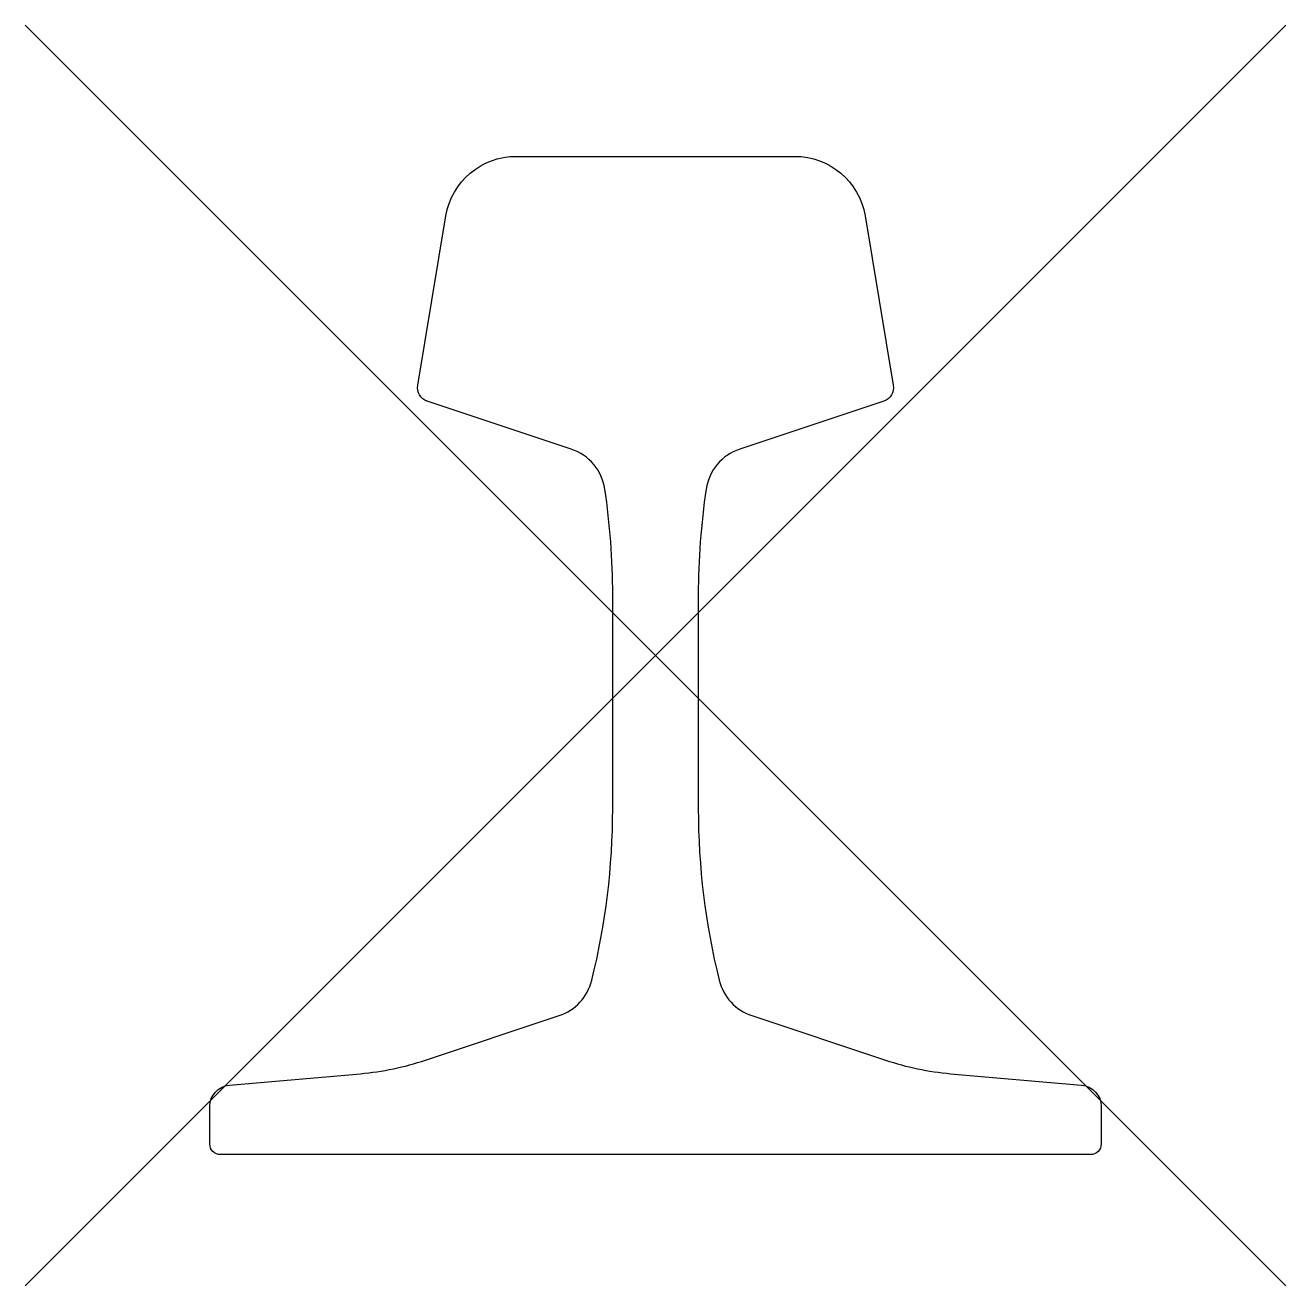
# Model space of a CAD drawing. Header units: metres. Extents: x -0.088 to 0.088, y -0.018 to 0.158.
import ezdxf

# ---------------------------------------------------------------- set-up
doc = ezdxf.new("R2010")
doc.units = ezdxf.units.M
doc.header["$MEASUREMENT"] = 0

msp = doc.modelspace()

# ---------------------------------------------------------------- linework, layer by layer
for p, q in [((0.08838834783830828, -0.01838834764831862), (-0.08838834745832883, 0.1583883476483185)), ((-0.08838834745832877, -0.01838834764831851), (0.08838834783830797, 0.1583883476483182)), ((-0.01952872999757528, 0.14), (0.0195287307575345, 0.14)), ((-0.03335062000155449, 0.1078962699770927), (-0.02939266999810934, 0.1316439899802208)), ((0.02939266999810934, 0.1316439899802208), (0.03335062000155449, 0.1078962699770927)), ((-0.01181564000248909, 0.09893854999542237), (-0.03201028999686242, 0.1056700999736786)), ((0.03201028999686242, 0.1056700999736786), (0.01181564000248909, 0.09893854999542237)), ((-0.006, 0.0485), (-0.006, 0.0785)), ((0.006, 0.0785), (0.006, 0.0485)), ((-0.0322469300031662, 0.01325528997182846), (-0.01351581999659538, 0.01949651002883911)), ((0.01351581999659538, 0.01949651002883911), (0.0322469300031662, 0.01325528997182846)), ((-0.05976297999918461, 0.009740859985351564), (-0.04138504000008107, 0.01135812002420425)), ((0.04138504000008107, 0.01135812002420425), (0.05976297999918461, 0.009740859985351564)), ((-0.0625, 0.0015), (-0.0625, 0.006752409994602204)), ((0.0625, 0.006752409994602204), (0.0625, 0.0015)), ((0.06100000000000001, 0), (-0.06100000000000001, 0))]:
    msp.add_line(p, q)
at = {"extrusion": (0, 0, -1)}
for centre, radius, start, end in [((0.0195287307575345, 0.13), 0.01, 9.462330555555576, 90.00000000000001), ((-0.0195287307575345, 0.13), 0.01, 90.00000000000001, 170.5376694444445), ((0.0313778352290392, 0.1075674681663513), 0.001999999999999999, 288.4349138888889, 9.462291666666658), ((-0.0313778352290392, 0.1075674681663513), 0.001999999999999999, 170.5377083333333, 251.5650861111111), ((0.0595, 0.006752406597137451), 0.003, 0, 84.97092222222223), ((-0.0595, 0.006752406597137451), 0.003, 95.02907777777777, 180), ((0.06100000000000001, 0.0015), 0.0015, 270, 0), ((-0.06100000000000001, 0.0015), 0.0015, 180, 270)]:
    msp.add_arc(centre, radius, start, end, dxfattribs=at)
for centre, radius, start, end in [((-0.01402923495322466, 0.09229776710271836), 0.007000000000000002, 8.53207777777778, 71.56505277777778), ((0.01402923495322466, 0.09229776710271836), 0.007000000000000002, 108.4349472222222, 171.4679222222222), ((-0.106, 0.0785), 0.1, 0, 8.53207777777778), ((0.106, 0.0785), 0.1, 171.4679222222223, 180), ((-0.106, 0.0485), 0.1, 346.0865250000001, 5.088887490341627e-14), ((0.106, 0.0485), 0.1, 180, 193.913475), ((-0.01572862388938666, 0.02613756150007248), 0.007000000000000002, 288.428125, 346.0865250000001), ((0.01572862388938666, 0.02613756150007248), 0.007000000000000002, 193.913475, 251.571875), ((-0.04489151042699814, 0.05120412766933442), 0.04000000000000003, 275.0290999999999, 288.4281166666666), ((0.04489151042699814, 0.05120412766933442), 0.04000000000000001, 251.5718833333333, 264.9709)]:
    msp.add_arc(centre, radius, start, end)

doc.saveas('drawing.dxf')
